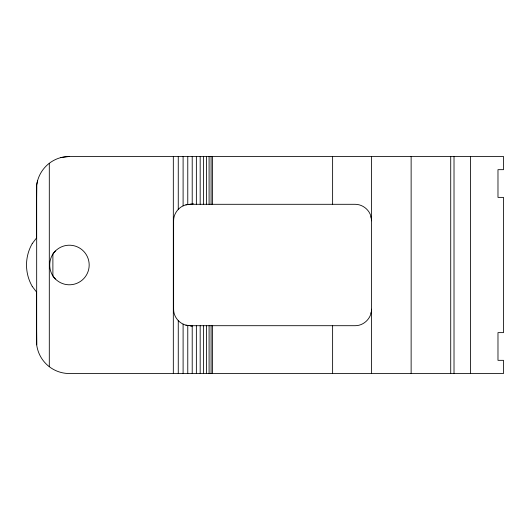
<?xml version="1.0" encoding="UTF-8"?>
<svg xmlns="http://www.w3.org/2000/svg" width="530" height="530" viewBox="0 0 530 530"><rect width="100%" height="100%" fill="white"/><g stroke="black" fill="none" stroke-linecap="round" stroke-linejoin="round"><path stroke-width="0.79" d="M32.244 286.445L36.411 291.851L36.689 344.844A32.986 32.986 0 0 0 69.397 373.531L503.5 373.531L503.5 360.334L497.981 360.334L497.981 332.628L503.5 332.628L503.5 197.379L497.981 197.379L497.981 169.666L503.5 169.666L503.5 156.469L69.384 156.469L60.844 157.595M32.244 243.561L36.411 238.149L36.398 189.455M37.517 180.922L36.676 185.156L36.676 344.844L36.411 291.851M52.887 275.739L52.887 254.261M49.303 366.714L49.303 163.286M36.418 233.498L36.676 185.156A32.986 32.986 0 0 1 69.384 156.469M36.676 185.156L36.411 238.149M189.044 204.448C180.611 204.593 173.489 212.424 173.621 220.798L173.621 309.202C173.462 318.046 181.273 325.857 190.118 325.698L355.054 325.698C363.898 325.857 371.709 318.046 371.55 309.202M370.987 313.475L371.272 312.064M55.392 251.008C47.852 258.448 47.852 271.552 55.392 278.999M185.851 204.865L193.377 203.745M190.118 204.302L355.054 204.302C362.838 204.216 370.092 210.238 371.272 217.936M189.051 325.559L185.851 325.135M190.409 325.97L192.039 326.248M370.987 216.525L371.55 220.798M470.514 156.469L470.514 373.531M454.018 156.469L454.018 373.531M450.719 156.469L450.719 373.531M411.134 156.469L411.134 373.531M371.55 156.469L371.55 373.531M371.411 218.645L371.411 219.725M371.411 310.275L371.411 311.355M332.621 156.469L332.621 204.302M332.621 325.698L332.621 373.531M212.55 156.469L212.55 204.302M212.55 325.698L212.55 373.531M211.086 156.469L211.086 204.302M211.086 325.698L211.086 373.531M209.092 156.469L209.092 204.302M209.092 325.698L209.092 373.531M206.581 156.469L206.581 204.302M206.581 325.698L206.581 373.531M203.599 156.469L203.599 204.302M203.599 325.698L203.599 373.531M200.181 156.469L200.181 204.302M200.181 325.698L200.181 373.531M196.365 156.469L196.365 204.302M196.365 325.698L196.365 373.531M192.211 156.469L192.211 204.302M192.211 325.698L192.211 373.531M187.772 156.469L187.772 204.613M187.772 325.387L187.772 373.531M183.102 156.469L183.102 205.905M183.102 324.095L183.102 373.531M178.265 156.469L178.265 209.35M178.265 320.65L178.265 373.531M173.323 156.469L173.323 373.531M32.264 286.445A42.884 42.884 0 0 1 32.264 243.561M52.622 254.473A19.795 19.795 0 0 1 82.296 249.994A19.795 19.795 0 0 1 82.296 280.006A19.795 19.795 0 0 1 52.622 275.527"/></g></svg>
